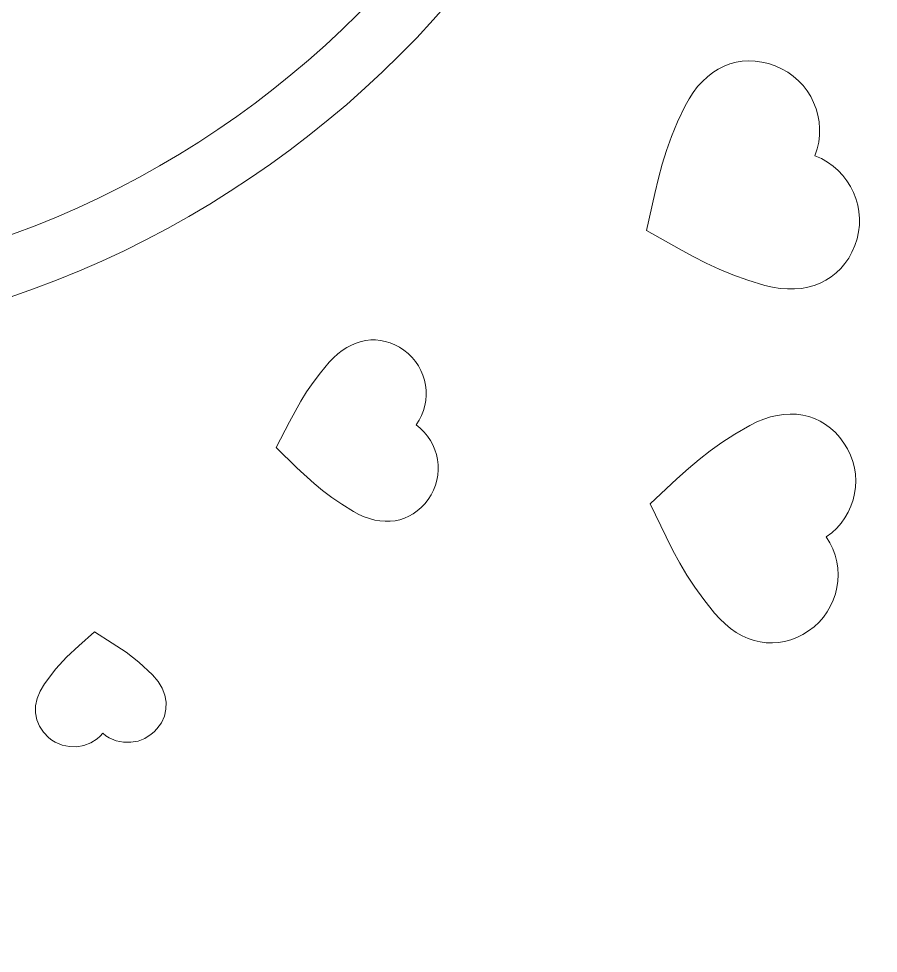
# Model space of a CAD drawing. Header units: millimetres. Extents: x -178 to 178, y -197 to 165.
# Drawn here: x 111.41 to 144.32, y 6.28 to 42.08 of the extents above; entities that cross this region are included whole.
import ezdxf

# ---------------------------------------------------------------- set-up
doc = ezdxf.new("R2010")
doc.units = ezdxf.units.MM
doc.header["$MEASUREMENT"] = 0
doc.layers.add('Calque_par_d_faut', color=7, linetype='Continuous')

msp = doc.modelspace()

# ---------------------------------------------------------------- linework, layer by layer
at = {"layer": 'Calque_par_d_faut', "color": 1, "lineweight": 9}
msp.add_open_spline([(-173.1455, 165.4772), (-174.4725, 165.4763), (-175.7447, 164.9484), (-176.6824, 164.0095), (-176.6824, 164.0095), (-177.6201, 163.0707), (-178.1464, 161.8041), (-178.1455, 160.4772), (-178.1455, 160.4772), (-178.1455, 160.4772), (-178.1455, -24.5228), (-178.1455, -24.5228), (-178.1455, -24.5228), (-178.1447, -25.8498), (-177.6168, -27.122), (-176.6779, -28.0597), (-176.6779, -28.0597), (-175.7391, -28.9974), (-174.4725, -29.5237), (-173.1455, -29.5228), (-173.1455, -29.5228), (-173.1455, -29.5228), (172.4975, -29.5228), (172.4975, -29.5228), (172.4975, -29.5228), (173.8245, -29.522), (175.0967, -28.9941), (176.0344, -28.0552), (176.0344, -28.0552), (176.9721, -27.1163), (177.4984, -25.8498), (177.4975, -24.5228), (177.4975, -24.5228), (177.4975, -24.5228), (177.4975, 71.9694), (177.4975, 71.9694), (177.4975, 71.9694), (177.4975, 71.9694), (177.4975, 79.9694), (177.4975, 79.9694), (177.4975, 79.9694), (177.4975, 79.9694), (177.4975, 160.4772), (177.4975, 160.4772), (177.4975, 160.4772), (177.4967, 161.8041), (176.9688, 163.0763), (176.0299, 164.014), (176.0299, 164.014), (175.0911, 164.9517), (173.8245, 165.478), (172.4975, 165.4772), (172.4975, 165.4772), (172.4975, 165.4772), (-173.1455, 165.4772), (-173.1455, 165.4772), (-173.1455, 165.4772), (-173.1455, 165.4772), (-173.1455, 165.4772), (-173.1455, 165.4772)], degree=3, knots=[0, 0, 0, 0, 0.0625, 0.0625, 0.0625, 0.0625, 0.125, 0.125, 0.125, 0.125, 0.1875, 0.1875, 0.1875, 0.1875, 0.25, 0.25, 0.25, 0.25, 0.3125, 0.3125, 0.3125, 0.3125, 0.375, 0.375, 0.375, 0.375, 0.4375, 0.4375, 0.4375, 0.4375, 0.5, 0.5, 0.5, 0.5, 0.5625, 0.5625, 0.5625, 0.5625, 0.625, 0.625, 0.625, 0.625, 0.6875, 0.6875, 0.6875, 0.6875, 0.75, 0.75, 0.75, 0.75, 0.8125, 0.8125, 0.8125, 0.8125, 0.875, 0.875, 0.875, 0.875, 1, 1, 1, 1], dxfattribs=at)
at = {"layer": 'Calque_par_d_faut', "color": 150, "lineweight": 9}
for points, knots in [([(159.0166, 157.1652), (159.8117, 157.1657), (160.5745, 156.8503), (161.1371, 156.2884), (161.1371, 156.2884), (161.6997, 155.7265), (162.0161, 154.9604), (162.0166, 154.1652), (162.0166, 154.1652), (162.0166, 154.1652), (162.0166, -18.2109), (162.0166, -18.2109), (162.0166, -18.2109), (162.0171, -19.006), (161.7017, -19.7688), (161.1398, -20.3314), (161.1398, -20.3314), (160.5779, -20.894), (159.8117, -21.2104), (159.0166, -21.2109), (159.0166, -21.2109), (159.0166, -21.2109), (38.413, -21.2109), (38.413, -21.2109), (38.413, -21.2109), (37.6179, -21.2114), (36.8551, -20.896), (36.2925, -20.3341), (36.2925, -20.3341), (35.7299, -19.7722), (35.4135, -19.006), (35.413, -18.2109), (35.413, -18.2109), (35.413, -18.2109), (35.413, 154.1652), (35.413, 154.1652), (35.413, 154.1652), (35.4125, 154.9604), (35.7279, 155.7231), (36.2898, 156.2857), (36.2898, 156.2857), (36.8517, 156.8484), (37.6179, 157.1647), (38.413, 157.1652), (38.413, 157.1652), (38.413, 157.1652), (159.0166, 157.1652), (159.0166, 157.1652), (159.0166, 157.1652), (159.0166, 157.1652), (159.0166, 157.1652), (159.0166, 157.1652)], [0, 0, 0, 0, 0.0714286, 0.0714286, 0.0714286, 0.0714286, 0.1428571, 0.1428571, 0.1428571, 0.1428571, 0.2142857, 0.2142857, 0.2142857, 0.2142857, 0.2857143, 0.2857143, 0.2857143, 0.2857143, 0.3571429, 0.3571429, 0.3571429, 0.3571429, 0.4285714, 0.4285714, 0.4285714, 0.4285714, 0.5, 0.5, 0.5, 0.5, 0.5714286, 0.5714286, 0.5714286, 0.5714286, 0.6428571, 0.6428571, 0.6428571, 0.6428571, 0.7142857, 0.7142857, 0.7142857, 0.7142857, 0.7857143, 0.7857143, 0.7857143, 0.7857143, 0.8571429, 0.8571429, 0.8571429, 0.8571429, 1, 1, 1, 1]), ([(137.3051, 67.9772), (137.3051, 89.29), (120.0277, 106.5674), (98.715, 106.5674), (98.715, 106.5674), (77.4022, 106.5674), (60.1247, 89.2901), (60.1247, 67.9773), (60.1247, 67.9773), (60.1246, 46.6645), (77.402, 29.387), (98.7148, 29.3869), (98.7148, 29.3869), (120.0275, 29.3868), (137.305, 46.6642), (137.3051, 67.977), (137.3051, 67.9771), (137.3051, 67.9771), (137.3051, 67.9772)], [0, 0, 0, 0, 0.2, 0.2, 0.2, 0.2, 0.4, 0.4, 0.4, 0.4, 0.6, 0.6, 0.6, 0.6, 1, 1, 1, 1.0002, 1.0002, 1.0002, 1.0002]), ([(135.0663, 67.9772), (135.0663, 88.0535), (118.7912, 104.3286), (98.7149, 104.3286), (98.7149, 104.3286), (78.6385, 104.3287), (62.3634, 88.0536), (62.3634, 67.9773), (62.3634, 67.9773), (62.3633, 47.9009), (78.6383, 31.6258), (98.7147, 31.6257), (98.7147, 31.6257), (118.791, 31.6256), (135.0662, 47.9006), (135.0663, 67.977), (135.0663, 67.9771), (135.0663, 67.9771), (135.0663, 67.9772)], [0, 0, 0, 0, 0.2, 0.2, 0.2, 0.2, 0.4, 0.4, 0.4, 0.4, 0.6, 0.6, 0.6, 0.6, 1, 1, 1, 1.0002, 1.0002, 1.0002, 1.0002]), ([(141.8968, 36.8309), (141.8968, 36.8309), (142.1458, 36.7201), (142.1458, 36.7201), (142.1458, 36.7201), (142.1458, 36.7201), (142.3779, 36.5873), (142.3779, 36.5873), (142.3779, 36.5873), (142.3779, 36.5873), (142.5923, 36.4343), (142.5923, 36.4343), (142.5923, 36.4343), (142.5923, 36.4343), (142.7883, 36.2627), (142.7883, 36.2627), (142.7883, 36.2627), (142.7883, 36.2627), (142.965, 36.0744), (142.965, 36.0744), (142.965, 36.0744), (142.965, 36.0744), (143.1218, 35.871), (143.1218, 35.871), (143.1218, 35.871), (143.1218, 35.871), (143.2578, 35.6542), (143.2578, 35.6542), (143.2578, 35.6542), (143.2578, 35.6542), (143.3724, 35.4259), (143.3724, 35.4259), (143.3724, 35.4259), (143.3724, 35.4259), (143.4646, 35.1877), (143.4646, 35.1877), (143.4646, 35.1877), (143.4646, 35.1877), (143.5339, 34.9413), (143.5339, 34.9413), (143.5339, 34.9413), (143.5339, 34.9413), (143.5793, 34.6885), (143.5793, 34.6885), (143.5793, 34.6885), (143.5793, 34.6885), (143.6001, 34.4311), (143.6001, 34.4311), (143.6001, 34.4311), (143.6001, 34.4311), (143.5956, 34.1706), (143.5956, 34.1706), (143.5956, 34.1706), (143.5956, 34.1706), (143.565, 33.909), (143.565, 33.909), (143.565, 33.909), (143.565, 33.909), (143.5075, 33.6479), (143.5075, 33.6479), (143.5075, 33.6479), (143.5075, 33.6479), (143.4223, 33.389), (143.4223, 33.389), (143.4223, 33.389), (143.4223, 33.389), (143.3139, 33.141), (143.3139, 33.141), (143.3139, 33.141), (143.3139, 33.141), (143.1876, 32.9118), (143.1876, 32.9118), (143.1876, 32.9118), (143.1876, 32.9118), (143.0442, 32.7017), (143.0442, 32.7017), (143.0442, 32.7017), (143.0442, 32.7017), (142.8844, 32.5109), (142.8844, 32.5109), (142.8844, 32.5109), (142.8844, 32.5109), (142.7091, 32.34), (142.7091, 32.34), (142.7091, 32.34), (142.7091, 32.34), (142.5191, 32.1891), (142.5191, 32.1891), (142.5191, 32.1891), (142.5191, 32.1891), (142.3152, 32.0587), (142.3152, 32.0587), (142.3152, 32.0587), (142.3152, 32.0587), (142.098, 31.9491), (142.098, 31.9491), (142.098, 31.9491), (142.098, 31.9491), (141.8684, 31.8607), (141.8684, 31.8607), (141.8684, 31.8607), (141.8684, 31.8607), (141.6273, 31.7938), (141.6273, 31.7938), (141.6273, 31.7938), (141.6273, 31.7938), (141.3753, 31.7488), (141.3753, 31.7488), (141.3753, 31.7488), (141.3753, 31.7488), (141.1133, 31.7259), (141.1133, 31.7259), (141.1133, 31.7259), (141.1133, 31.7259), (140.842, 31.7256), (140.842, 31.7256), (140.842, 31.7256), (140.842, 31.7256), (140.5622, 31.7482), (140.5622, 31.7482), (140.5622, 31.7482), (140.5622, 31.7482), (140.2748, 31.794), (140.2748, 31.794), (140.2748, 31.794), (140.2748, 31.794), (139.9804, 31.8635), (139.9804, 31.8635), (139.9804, 31.8635), (139.9804, 31.8635), (139.3272, 32.0654), (139.3272, 32.0654), (139.3272, 32.0654), (139.3272, 32.0654), (138.7527, 32.2689), (138.7527, 32.2689), (138.7527, 32.2689), (138.7527, 32.2689), (138.2299, 32.4819), (138.2299, 32.4819), (138.2299, 32.4819), (138.2299, 32.4819), (137.7317, 32.7125), (137.7317, 32.7125), (137.7317, 32.7125), (137.7317, 32.7125), (137.231, 32.9687), (137.231, 32.9687), (137.231, 32.9687), (137.231, 32.9687), (136.7007, 33.2584), (136.7007, 33.2584), (136.7007, 33.2584), (136.7007, 33.2584), (135.4432, 33.9705), (135.4432, 33.9705), (135.4432, 33.9705), (135.4432, 33.9705), (135.7602, 35.3804), (135.7602, 35.3804), (135.7602, 35.3804), (135.7602, 35.3804), (135.9017, 35.9678), (135.9017, 35.9678), (135.9017, 35.9678), (135.9017, 35.9678), (136.0482, 36.5108), (136.0482, 36.5108), (136.0482, 36.5108), (136.0482, 36.5108), (136.2119, 37.0349), (136.2119, 37.0349), (136.2119, 37.0349), (136.2119, 37.0349), (136.4052, 37.5653), (136.4052, 37.5653), (136.4052, 37.5653), (136.4052, 37.5653), (136.6403, 38.1276), (136.6403, 38.1276), (136.6403, 38.1276), (136.6403, 38.1276), (136.9294, 38.7472), (136.9294, 38.7472), (136.9294, 38.7472), (136.9294, 38.7472), (137.0756, 39.0119), (137.0756, 39.0119), (137.0756, 39.0119), (137.0756, 39.0119), (137.2347, 39.2557), (137.2347, 39.2557), (137.2347, 39.2557), (137.2347, 39.2557), (137.4058, 39.4781), (137.4058, 39.4781), (137.4058, 39.4781), (137.4058, 39.4781), (137.5883, 39.6789), (137.5883, 39.6789), (137.5883, 39.6789), (137.5883, 39.6789), (137.7812, 39.8577), (137.7812, 39.8577), (137.7812, 39.8577), (137.7812, 39.8577), (137.9838, 40.0141), (137.9838, 40.0141), (137.9838, 40.0141), (137.9838, 40.0141), (138.1953, 40.1479), (138.1953, 40.1479), (138.1953, 40.1479), (138.1953, 40.1479), (138.415, 40.2586), (138.415, 40.2586), (138.415, 40.2586), (138.415, 40.2586), (138.6421, 40.3459), (138.6421, 40.3459), (138.6421, 40.3459), (138.6421, 40.3459), (138.8757, 40.4094), (138.8757, 40.4094), (138.8757, 40.4094), (138.8757, 40.4094), (139.115, 40.4489), (139.115, 40.4489), (139.115, 40.4489), (139.115, 40.4489), (139.3594, 40.4639), (139.3594, 40.4639), (139.3594, 40.4639), (139.3594, 40.4639), (139.608, 40.4542), (139.608, 40.4542), (139.608, 40.4542), (139.608, 40.4542), (139.86, 40.4193), (139.86, 40.4193), (139.86, 40.4193), (139.86, 40.4193), (140.1147, 40.3589), (140.1147, 40.3589), (140.1147, 40.3589), (140.1147, 40.3589), (140.3712, 40.2728), (140.3712, 40.2728), (140.3712, 40.2728), (140.3712, 40.2728), (140.6202, 40.162), (140.6202, 40.162), (140.6202, 40.162), (140.6202, 40.162), (140.8523, 40.0292), (140.8523, 40.0292), (140.8523, 40.0292), (140.8523, 40.0292), (141.0667, 39.8762), (141.0667, 39.8762), (141.0667, 39.8762), (141.0667, 39.8762), (141.2627, 39.7046), (141.2627, 39.7046), (141.2627, 39.7046), (141.2627, 39.7046), (141.4395, 39.5163), (141.4395, 39.5163), (141.4395, 39.5163), (141.4395, 39.5163), (141.5963, 39.3129), (141.5963, 39.3129), (141.5963, 39.3129), (141.5963, 39.3129), (141.7323, 39.0961), (141.7323, 39.0961), (141.7323, 39.0961), (141.7323, 39.0961), (141.8468, 38.8678), (141.8468, 38.8678), (141.8468, 38.8678), (141.8468, 38.8678), (141.9391, 38.6295), (141.9391, 38.6295), (141.9391, 38.6295), (141.9391, 38.6295), (142.0083, 38.3832), (142.0083, 38.3832), (142.0083, 38.3832), (142.0083, 38.3832), (142.0537, 38.1304), (142.0537, 38.1304), (142.0537, 38.1304), (142.0537, 38.1304), (142.0746, 37.8729), (142.0746, 37.8729), (142.0746, 37.8729), (142.0746, 37.8729), (142.07, 37.6125), (142.07, 37.6125), (142.07, 37.6125), (142.07, 37.6125), (142.0394, 37.3509), (142.0394, 37.3509), (142.0394, 37.3509), (142.0394, 37.3509), (141.9819, 37.0898), (141.9819, 37.0898), (141.9819, 37.0898), (141.9819, 37.0898), (141.8968, 36.8309), (141.8968, 36.8309), (141.8968, 36.8309), (141.8968, 36.8309), (141.8968, 36.8309), (141.8968, 36.8309)], [0, 0, 0, 0, 0.0125, 0.0125, 0.0125, 0.0125, 0.025, 0.025, 0.025, 0.025, 0.0375, 0.0375, 0.0375, 0.0375, 0.05, 0.05, 0.05, 0.05, 0.0625, 0.0625, 0.0625, 0.0625, 0.075, 0.075, 0.075, 0.075, 0.0875, 0.0875, 0.0875, 0.0875, 0.1, 0.1, 0.1, 0.1, 0.1125, 0.1125, 0.1125, 0.1125, 0.125, 0.125, 0.125, 0.125, 0.1375, 0.1375, 0.1375, 0.1375, 0.15, 0.15, 0.15, 0.15, 0.1625, 0.1625, 0.1625, 0.1625, 0.175, 0.175, 0.175, 0.175, 0.1875, 0.1875, 0.1875, 0.1875, 0.2, 0.2, 0.2, 0.2, 0.2125, 0.2125, 0.2125, 0.2125, 0.225, 0.225, 0.225, 0.225, 0.2375, 0.2375, 0.2375, 0.2375, 0.25, 0.25, 0.25, 0.25, 0.2625, 0.2625, 0.2625, 0.2625, 0.275, 0.275, 0.275, 0.275, 0.2875, 0.2875, 0.2875, 0.2875, 0.3, 0.3, 0.3, 0.3, 0.3125, 0.3125, 0.3125, 0.3125, 0.325, 0.325, 0.325, 0.325, 0.3375, 0.3375, 0.3375, 0.3375, 0.35, 0.35, 0.35, 0.35, 0.3625, 0.3625, 0.3625, 0.3625, 0.375, 0.375, 0.375, 0.375, 0.3875, 0.3875, 0.3875, 0.3875, 0.4, 0.4, 0.4, 0.4, 0.4125, 0.4125, 0.4125, 0.4125, 0.425, 0.425, 0.425, 0.425, 0.4375, 0.4375, 0.4375, 0.4375, 0.45, 0.45, 0.45, 0.45, 0.4625, 0.4625, 0.4625, 0.4625, 0.475, 0.475, 0.475, 0.475, 0.4875, 0.4875, 0.4875, 0.4875, 0.5, 0.5, 0.5, 0.5, 0.5125, 0.5125, 0.5125, 0.5125, 0.525, 0.525, 0.525, 0.525, 0.5375, 0.5375, 0.5375, 0.5375, 0.55, 0.55, 0.55, 0.55, 0.5625, 0.5625, 0.5625, 0.5625, 0.575, 0.575, 0.575, 0.575, 0.5875, 0.5875, 0.5875, 0.5875, 0.6, 0.6, 0.6, 0.6, 0.6125, 0.6125, 0.6125, 0.6125, 0.625, 0.625, 0.625, 0.625, 0.6375, 0.6375, 0.6375, 0.6375, 0.65, 0.65, 0.65, 0.65, 0.6625, 0.6625, 0.6625, 0.6625, 0.675, 0.675, 0.675, 0.675, 0.6875, 0.6875, 0.6875, 0.6875, 0.7, 0.7, 0.7, 0.7, 0.7125, 0.7125, 0.7125, 0.7125, 0.725, 0.725, 0.725, 0.725, 0.7375, 0.7375, 0.7375, 0.7375, 0.75, 0.75, 0.75, 0.75, 0.7625, 0.7625, 0.7625, 0.7625, 0.775, 0.775, 0.775, 0.775, 0.7875, 0.7875, 0.7875, 0.7875, 0.8, 0.8, 0.8, 0.8, 0.8125, 0.8125, 0.8125, 0.8125, 0.825, 0.825, 0.825, 0.825, 0.8375, 0.8375, 0.8375, 0.8375, 0.85, 0.85, 0.85, 0.85, 0.8625, 0.8625, 0.8625, 0.8625, 0.875, 0.875, 0.875, 0.875, 0.8875, 0.8875, 0.8875, 0.8875, 0.9, 0.9, 0.9, 0.9, 0.9125, 0.9125, 0.9125, 0.9125, 0.925, 0.925, 0.925, 0.925, 0.9375, 0.9375, 0.9375, 0.9375, 0.95, 0.95, 0.95, 0.95, 0.9625, 0.9625, 0.9625, 0.9625, 0.975, 0.975, 0.975, 0.975, 1, 1, 1, 1]), ([(126.6254, 26.5207), (126.6254, 26.5207), (126.789, 26.3896), (126.789, 26.3896), (126.789, 26.3896), (126.789, 26.3896), (126.9357, 26.2455), (126.9357, 26.2455), (126.9357, 26.2455), (126.9357, 26.2455), (127.0653, 26.0897), (127.0653, 26.0897), (127.0653, 26.0897), (127.0653, 26.0897), (127.1776, 25.9238), (127.1776, 25.9238), (127.1776, 25.9238), (127.1776, 25.9238), (127.2723, 25.7492), (127.2723, 25.7492), (127.2723, 25.7492), (127.2723, 25.7492), (127.3492, 25.5672), (127.3492, 25.5672), (127.3492, 25.5672), (127.3492, 25.5672), (127.4081, 25.3794), (127.4081, 25.3794), (127.4081, 25.3794), (127.4081, 25.3794), (127.4487, 25.1871), (127.4487, 25.1871), (127.4487, 25.1871), (127.4487, 25.1871), (127.4708, 24.9918), (127.4708, 24.9918), (127.4708, 24.9918), (127.4708, 24.9918), (127.4741, 24.795), (127.4741, 24.795), (127.4741, 24.795), (127.4741, 24.795), (127.4585, 24.5981), (127.4585, 24.5981), (127.4585, 24.5981), (127.4585, 24.5981), (127.4237, 24.4025), (127.4237, 24.4025), (127.4237, 24.4025), (127.4237, 24.4025), (127.3695, 24.2096), (127.3695, 24.2096), (127.3695, 24.2096), (127.3695, 24.2096), (127.2956, 24.021), (127.2956, 24.021), (127.2956, 24.021), (127.2956, 24.021), (127.2018, 23.8379), (127.2018, 23.8379), (127.2018, 23.8379), (127.2018, 23.8379), (127.0878, 23.6619), (127.0878, 23.6619), (127.0878, 23.6619), (127.0878, 23.6619), (126.9587, 23.4987), (126.9587, 23.4987), (126.9587, 23.4987), (126.9587, 23.4987), (126.82, 23.3528), (126.82, 23.3528), (126.82, 23.3528), (126.82, 23.3528), (126.6722, 23.2245), (126.6722, 23.2245), (126.6722, 23.2245), (126.6722, 23.2245), (126.5161, 23.1138), (126.5161, 23.1138), (126.5161, 23.1138), (126.5161, 23.1138), (126.3523, 23.0208), (126.3523, 23.0208), (126.3523, 23.0208), (126.3523, 23.0208), (126.1815, 22.9457), (126.1815, 22.9457), (126.1815, 22.9457), (126.1815, 22.9457), (126.0042, 22.8886), (126.0042, 22.8886), (126.0042, 22.8886), (126.0042, 22.8886), (125.8213, 22.8495), (125.8213, 22.8495), (125.8213, 22.8495), (125.8213, 22.8495), (125.6332, 22.8285), (125.6332, 22.8285), (125.6332, 22.8285), (125.6332, 22.8285), (125.4407, 22.8259), (125.4407, 22.8259), (125.4407, 22.8259), (125.4407, 22.8259), (125.2444, 22.8416), (125.2444, 22.8416), (125.2444, 22.8416), (125.2444, 22.8416), (125.045, 22.8758), (125.045, 22.8758), (125.045, 22.8758), (125.045, 22.8758), (124.8431, 22.9286), (124.8431, 22.9286), (124.8431, 22.9286), (124.8431, 22.9286), (124.6394, 23), (124.6394, 23), (124.6394, 23), (124.6394, 23), (124.4345, 23.0903), (124.4345, 23.0903), (124.4345, 23.0903), (124.4345, 23.0903), (124.2291, 23.1995), (124.2291, 23.1995), (124.2291, 23.1995), (124.2291, 23.1995), (123.7826, 23.4773), (123.7826, 23.4773), (123.7826, 23.4773), (123.7826, 23.4773), (123.3949, 23.741), (123.3949, 23.741), (123.3949, 23.741), (123.3949, 23.741), (123.0476, 24.0016), (123.0476, 24.0016), (123.0476, 24.0016), (123.0476, 24.0016), (122.722, 24.2705), (122.722, 24.2705), (122.722, 24.2705), (122.722, 24.2705), (122.0616, 24.8781), (122.0616, 24.8781), (122.0616, 24.8781), (122.0616, 24.8781), (121.2652, 25.6536), (121.2652, 25.6536), (121.2652, 25.6536), (121.2652, 25.6536), (121.7765, 26.6405), (121.7765, 26.6405), (121.7765, 26.6405), (121.7765, 26.6405), (122.2116, 27.4253), (122.2116, 27.4253), (122.2116, 27.4253), (122.2116, 27.4253), (122.4358, 27.7832), (122.4358, 27.7832), (122.4358, 27.7832), (122.4358, 27.7832), (122.6833, 28.1401), (122.6833, 28.1401), (122.6833, 28.1401), (122.6833, 28.1401), (122.968, 28.5125), (122.968, 28.5125), (122.968, 28.5125), (122.968, 28.5125), (123.3042, 28.917), (123.3042, 28.917), (123.3042, 28.917), (123.3042, 28.917), (123.4647, 29.0853), (123.4647, 29.0853), (123.4647, 29.0853), (123.4647, 29.0853), (123.6307, 29.2356), (123.6307, 29.2356), (123.6307, 29.2356), (123.6307, 29.2356), (123.8014, 29.3676), (123.8014, 29.3676), (123.8014, 29.3676), (123.8014, 29.3676), (123.9764, 29.4814), (123.9764, 29.4814), (123.9764, 29.4814), (123.9764, 29.4814), (124.1549, 29.5767), (124.1549, 29.5767), (124.1549, 29.5767), (124.1549, 29.5767), (124.3362, 29.6535), (124.3362, 29.6535), (124.3362, 29.6535), (124.3362, 29.6535), (124.5197, 29.7117), (124.5197, 29.7117), (124.5197, 29.7117), (124.5197, 29.7117), (124.7047, 29.7511), (124.7047, 29.7511), (124.7047, 29.7511), (124.7047, 29.7511), (124.8907, 29.7717), (124.8907, 29.7717), (124.8907, 29.7717), (124.8907, 29.7717), (125.0769, 29.7733), (125.0769, 29.7733), (125.0769, 29.7733), (125.0769, 29.7733), (125.2627, 29.7559), (125.2627, 29.7559), (125.2627, 29.7559), (125.2627, 29.7559), (125.4475, 29.7194), (125.4475, 29.7194), (125.4475, 29.7194), (125.4475, 29.7194), (125.6305, 29.6635), (125.6305, 29.6635), (125.6305, 29.6635), (125.6305, 29.6635), (125.8112, 29.5884), (125.8112, 29.5884), (125.8112, 29.5884), (125.8112, 29.5884), (125.9889, 29.4937), (125.9889, 29.4937), (125.9889, 29.4937), (125.9889, 29.4937), (126.1629, 29.3794), (126.1629, 29.3794), (126.1629, 29.3794), (126.1629, 29.3794), (126.3265, 29.2484), (126.3265, 29.2484), (126.3265, 29.2484), (126.3265, 29.2484), (126.4732, 29.1042), (126.4732, 29.1042), (126.4732, 29.1042), (126.4732, 29.1042), (126.6028, 28.9485), (126.6028, 28.9485), (126.6028, 28.9485), (126.6028, 28.9485), (126.7151, 28.7826), (126.7151, 28.7826), (126.7151, 28.7826), (126.7151, 28.7826), (126.8098, 28.6079), (126.8098, 28.6079), (126.8098, 28.6079), (126.8098, 28.6079), (126.8867, 28.4259), (126.8867, 28.4259), (126.8867, 28.4259), (126.8867, 28.4259), (126.9456, 28.2381), (126.9456, 28.2381), (126.9456, 28.2381), (126.9456, 28.2381), (126.9862, 28.0458), (126.9862, 28.0458), (126.9862, 28.0458), (126.9862, 28.0458), (127.0083, 27.8506), (127.0083, 27.8506), (127.0083, 27.8506), (127.0083, 27.8506), (127.0117, 27.6538), (127.0117, 27.6538), (127.0117, 27.6538), (127.0117, 27.6538), (126.9961, 27.4568), (126.9961, 27.4568), (126.9961, 27.4568), (126.9961, 27.4568), (126.9612, 27.2612), (126.9612, 27.2612), (126.9612, 27.2612), (126.9612, 27.2612), (126.907, 27.0684), (126.907, 27.0684), (126.907, 27.0684), (126.907, 27.0684), (126.8331, 26.8797), (126.8331, 26.8797), (126.8331, 26.8797), (126.8331, 26.8797), (126.7393, 26.6967), (126.7393, 26.6967), (126.7393, 26.6967), (126.7393, 26.6967), (126.6254, 26.5207), (126.6254, 26.5207), (126.6254, 26.5207), (126.6254, 26.5207), (126.6254, 26.5207), (126.6254, 26.5207)], [0, 0, 0, 0, 0.0128205, 0.0128205, 0.0128205, 0.0128205, 0.025641, 0.025641, 0.025641, 0.025641, 0.0384615, 0.0384615, 0.0384615, 0.0384615, 0.0512821, 0.0512821, 0.0512821, 0.0512821, 0.0641026, 0.0641026, 0.0641026, 0.0641026, 0.0769231, 0.0769231, 0.0769231, 0.0769231, 0.0897436, 0.0897436, 0.0897436, 0.0897436, 0.1025641, 0.1025641, 0.1025641, 0.1025641, 0.1153846, 0.1153846, 0.1153846, 0.1153846, 0.1282051, 0.1282051, 0.1282051, 0.1282051, 0.1410256, 0.1410256, 0.1410256, 0.1410256, 0.1538462, 0.1538462, 0.1538462, 0.1538462, 0.1666667, 0.1666667, 0.1666667, 0.1666667, 0.1794872, 0.1794872, 0.1794872, 0.1794872, 0.1923077, 0.1923077, 0.1923077, 0.1923077, 0.2051282, 0.2051282, 0.2051282, 0.2051282, 0.2179487, 0.2179487, 0.2179487, 0.2179487, 0.2307692, 0.2307692, 0.2307692, 0.2307692, 0.2435897, 0.2435897, 0.2435897, 0.2435897, 0.2564103, 0.2564103, 0.2564103, 0.2564103, 0.2692308, 0.2692308, 0.2692308, 0.2692308, 0.2820513, 0.2820513, 0.2820513, 0.2820513, 0.2948718, 0.2948718, 0.2948718, 0.2948718, 0.3076923, 0.3076923, 0.3076923, 0.3076923, 0.3205128, 0.3205128, 0.3205128, 0.3205128, 0.3333333, 0.3333333, 0.3333333, 0.3333333, 0.3461538, 0.3461538, 0.3461538, 0.3461538, 0.3589744, 0.3589744, 0.3589744, 0.3589744, 0.3717949, 0.3717949, 0.3717949, 0.3717949, 0.3846154, 0.3846154, 0.3846154, 0.3846154, 0.3974359, 0.3974359, 0.3974359, 0.3974359, 0.4102564, 0.4102564, 0.4102564, 0.4102564, 0.4230769, 0.4230769, 0.4230769, 0.4230769, 0.4358974, 0.4358974, 0.4358974, 0.4358974, 0.4487179, 0.4487179, 0.4487179, 0.4487179, 0.4615385, 0.4615385, 0.4615385, 0.4615385, 0.474359, 0.474359, 0.474359, 0.474359, 0.4871795, 0.4871795, 0.4871795, 0.4871795, 0.5, 0.5, 0.5, 0.5, 0.5128205, 0.5128205, 0.5128205, 0.5128205, 0.525641, 0.525641, 0.525641, 0.525641, 0.5384615, 0.5384615, 0.5384615, 0.5384615, 0.5512821, 0.5512821, 0.5512821, 0.5512821, 0.5641026, 0.5641026, 0.5641026, 0.5641026, 0.5769231, 0.5769231, 0.5769231, 0.5769231, 0.5897436, 0.5897436, 0.5897436, 0.5897436, 0.6025641, 0.6025641, 0.6025641, 0.6025641, 0.6153846, 0.6153846, 0.6153846, 0.6153846, 0.6282051, 0.6282051, 0.6282051, 0.6282051, 0.6410256, 0.6410256, 0.6410256, 0.6410256, 0.6538462, 0.6538462, 0.6538462, 0.6538462, 0.6666667, 0.6666667, 0.6666667, 0.6666667, 0.6794872, 0.6794872, 0.6794872, 0.6794872, 0.6923077, 0.6923077, 0.6923077, 0.6923077, 0.7051282, 0.7051282, 0.7051282, 0.7051282, 0.7179487, 0.7179487, 0.7179487, 0.7179487, 0.7307692, 0.7307692, 0.7307692, 0.7307692, 0.7435897, 0.7435897, 0.7435897, 0.7435897, 0.7564103, 0.7564103, 0.7564103, 0.7564103, 0.7692308, 0.7692308, 0.7692308, 0.7692308, 0.7820513, 0.7820513, 0.7820513, 0.7820513, 0.7948718, 0.7948718, 0.7948718, 0.7948718, 0.8076923, 0.8076923, 0.8076923, 0.8076923, 0.8205128, 0.8205128, 0.8205128, 0.8205128, 0.8333333, 0.8333333, 0.8333333, 0.8333333, 0.8461538, 0.8461538, 0.8461538, 0.8461538, 0.8589744, 0.8589744, 0.8589744, 0.8589744, 0.8717949, 0.8717949, 0.8717949, 0.8717949, 0.8846154, 0.8846154, 0.8846154, 0.8846154, 0.8974359, 0.8974359, 0.8974359, 0.8974359, 0.9102564, 0.9102564, 0.9102564, 0.9102564, 0.9230769, 0.9230769, 0.9230769, 0.9230769, 0.9358974, 0.9358974, 0.9358974, 0.9358974, 0.9487179, 0.9487179, 0.9487179, 0.9487179, 0.9615385, 0.9615385, 0.9615385, 0.9615385, 0.974359, 0.974359, 0.974359, 0.974359, 1, 1, 1, 1]), ([(142.3286, 22.2261), (142.3286, 22.2261), (142.4669, 22), (142.4669, 22), (142.4669, 22), (142.4669, 22), (142.5795, 21.7656), (142.5795, 21.7656), (142.5795, 21.7656), (142.5795, 21.7656), (142.6668, 21.5248), (142.6668, 21.5248), (142.6668, 21.5248), (142.6668, 21.5248), (142.7291, 21.2793), (142.7291, 21.2793), (142.7291, 21.2793), (142.7291, 21.2793), (142.7667, 21.0309), (142.7667, 21.0309), (142.7667, 21.0309), (142.7667, 21.0309), (142.7801, 20.7815), (142.7801, 20.7815), (142.7801, 20.7815), (142.7801, 20.7815), (142.7694, 20.5329), (142.7694, 20.5329), (142.7694, 20.5329), (142.7694, 20.5329), (142.7352, 20.2868), (142.7352, 20.2868), (142.7352, 20.2868), (142.7352, 20.2868), (142.6776, 20.0451), (142.6776, 20.0451), (142.6776, 20.0451), (142.6776, 20.0451), (142.5971, 19.8096), (142.5971, 19.8096), (142.5971, 19.8096), (142.5971, 19.8096), (142.494, 19.5821), (142.494, 19.5821), (142.494, 19.5821), (142.494, 19.5821), (142.3686, 19.3645), (142.3686, 19.3645), (142.3686, 19.3645), (142.3686, 19.3645), (142.2213, 19.1584), (142.2213, 19.1584), (142.2213, 19.1584), (142.2213, 19.1584), (142.0524, 18.9658), (142.0524, 18.9658), (142.0524, 18.9658), (142.0524, 18.9658), (141.8623, 18.7884), (141.8623, 18.7884), (141.8623, 18.7884), (141.8623, 18.7884), (141.6513, 18.628), (141.6513, 18.628), (141.6513, 18.628), (141.6513, 18.628), (141.4276, 18.4893), (141.4276, 18.4893), (141.4276, 18.4893), (141.4276, 18.4893), (141.2, 18.3754), (141.2, 18.3754), (141.2, 18.3754), (141.2, 18.3754), (140.9692, 18.2862), (140.9692, 18.2862), (140.9692, 18.2862), (140.9692, 18.2862), (140.736, 18.2216), (140.736, 18.2216), (140.736, 18.2216), (140.736, 18.2216), (140.5013, 18.1814), (140.5013, 18.1814), (140.5013, 18.1814), (140.5013, 18.1814), (140.2659, 18.1655), (140.2659, 18.1655), (140.2659, 18.1655), (140.2659, 18.1655), (140.0306, 18.1736), (140.0306, 18.1736), (140.0306, 18.1736), (140.0306, 18.1736), (139.7963, 18.2057), (139.7963, 18.2057), (139.7963, 18.2057), (139.7963, 18.2057), (139.5636, 18.2615), (139.5636, 18.2615), (139.5636, 18.2615), (139.5636, 18.2615), (139.3336, 18.341), (139.3336, 18.341), (139.3336, 18.341), (139.3336, 18.341), (139.1069, 18.4439), (139.1069, 18.4439), (139.1069, 18.4439), (139.1069, 18.4439), (138.8845, 18.5702), (138.8845, 18.5702), (138.8845, 18.5702), (138.8845, 18.5702), (138.667, 18.7196), (138.667, 18.7196), (138.667, 18.7196), (138.667, 18.7196), (138.4555, 18.8921), (138.4555, 18.8921), (138.4555, 18.8921), (138.4555, 18.8921), (138.2506, 19.0874), (138.2506, 19.0874), (138.2506, 19.0874), (138.2506, 19.0874), (138.0532, 19.3054), (138.0532, 19.3054), (138.0532, 19.3054), (138.0532, 19.3054), (137.6415, 19.8275), (137.6415, 19.8275), (137.6415, 19.8275), (137.6415, 19.8275), (137.2937, 20.3075), (137.2937, 20.3075), (137.2937, 20.3075), (137.2937, 20.3075), (136.9925, 20.7666), (136.9925, 20.7666), (136.9925, 20.7666), (136.9925, 20.7666), (136.7208, 21.2262), (136.7208, 21.2262), (136.7208, 21.2262), (136.7208, 21.2262), (136.4611, 21.7076), (136.4611, 21.7076), (136.4611, 21.7076), (136.4611, 21.7076), (136.1963, 22.2322), (136.1963, 22.2322), (136.1963, 22.2322), (136.1963, 22.2322), (135.5822, 23.4962), (135.5822, 23.4962), (135.5822, 23.4962), (135.5822, 23.4962), (136.6139, 24.4504), (136.6139, 24.4504), (136.6139, 24.4504), (136.6139, 24.4504), (137.0513, 24.8428), (137.0513, 24.8428), (137.0513, 24.8428), (137.0513, 24.8428), (137.4683, 25.1969), (137.4683, 25.1969), (137.4683, 25.1969), (137.4683, 25.1969), (137.8886, 25.5262), (137.8886, 25.5262), (137.8886, 25.5262), (137.8886, 25.5262), (138.336, 25.8444), (138.336, 25.8444), (138.336, 25.8444), (138.336, 25.8444), (138.8345, 26.165), (138.8345, 26.165), (138.8345, 26.165), (138.8345, 26.165), (139.4079, 26.5016), (139.4079, 26.5016), (139.4079, 26.5016), (139.4079, 26.5016), (139.6711, 26.6329), (139.6711, 26.6329), (139.6711, 26.6329), (139.6711, 26.6329), (139.933, 26.7404), (139.933, 26.7404), (139.933, 26.7404), (139.933, 26.7404), (140.1928, 26.8241), (140.1928, 26.8241), (140.1928, 26.8241), (140.1928, 26.8241), (140.4497, 26.8842), (140.4497, 26.8842), (140.4497, 26.8842), (140.4497, 26.8842), (140.7028, 26.921), (140.7028, 26.921), (140.7028, 26.921), (140.7028, 26.921), (140.9514, 26.9344), (140.9514, 26.9344), (140.9514, 26.9344), (140.9514, 26.9344), (141.1946, 26.9248), (141.1946, 26.9248), (141.1946, 26.9248), (141.1946, 26.9248), (141.4316, 26.8923), (141.4316, 26.8923), (141.4316, 26.8923), (141.4316, 26.8923), (141.6616, 26.8369), (141.6616, 26.8369), (141.6616, 26.8369), (141.6616, 26.8369), (141.8837, 26.7589), (141.8837, 26.7589), (141.8837, 26.7589), (141.8837, 26.7589), (142.0972, 26.6584), (142.0972, 26.6584), (142.0972, 26.6584), (142.0972, 26.6584), (142.3012, 26.5356), (142.3012, 26.5356), (142.3012, 26.5356), (142.3012, 26.5356), (142.4949, 26.3907), (142.4949, 26.3907), (142.4949, 26.3907), (142.4949, 26.3907), (142.6775, 26.2237), (142.6775, 26.2237), (142.6775, 26.2237), (142.6775, 26.2237), (142.8481, 26.0348), (142.8481, 26.0348), (142.8481, 26.0348), (142.8481, 26.0348), (143.006, 25.8243), (143.006, 25.8243), (143.006, 25.8243), (143.006, 25.8243), (143.1443, 25.5981), (143.1443, 25.5981), (143.1443, 25.5981), (143.1443, 25.5981), (143.2569, 25.3638), (143.2569, 25.3638), (143.2569, 25.3638), (143.2569, 25.3638), (143.3442, 25.1229), (143.3442, 25.1229), (143.3442, 25.1229), (143.3442, 25.1229), (143.4065, 24.8774), (143.4065, 24.8774), (143.4065, 24.8774), (143.4065, 24.8774), (143.4441, 24.629), (143.4441, 24.629), (143.4441, 24.629), (143.4441, 24.629), (143.4574, 24.3796), (143.4574, 24.3796), (143.4574, 24.3796), (143.4574, 24.3796), (143.4468, 24.131), (143.4468, 24.131), (143.4468, 24.131), (143.4468, 24.131), (143.4125, 23.8849), (143.4125, 23.8849), (143.4125, 23.8849), (143.4125, 23.8849), (143.355, 23.6432), (143.355, 23.6432), (143.355, 23.6432), (143.355, 23.6432), (143.2745, 23.4077), (143.2745, 23.4077), (143.2745, 23.4077), (143.2745, 23.4077), (143.1714, 23.1803), (143.1714, 23.1803), (143.1714, 23.1803), (143.1714, 23.1803), (143.046, 22.9626), (143.046, 22.9626), (143.046, 22.9626), (143.046, 22.9626), (142.8987, 22.7565), (142.8987, 22.7565), (142.8987, 22.7565), (142.8987, 22.7565), (142.7298, 22.5639), (142.7298, 22.5639), (142.7298, 22.5639), (142.7298, 22.5639), (142.5397, 22.3865), (142.5397, 22.3865), (142.5397, 22.3865), (142.5397, 22.3865), (142.3286, 22.2261), (142.3286, 22.2261), (142.3286, 22.2261), (142.3286, 22.2261), (142.3286, 22.2261), (142.3286, 22.2261)], [0, 0, 0, 0, 0.0125, 0.0125, 0.0125, 0.0125, 0.025, 0.025, 0.025, 0.025, 0.0375, 0.0375, 0.0375, 0.0375, 0.05, 0.05, 0.05, 0.05, 0.0625, 0.0625, 0.0625, 0.0625, 0.075, 0.075, 0.075, 0.075, 0.0875, 0.0875, 0.0875, 0.0875, 0.1, 0.1, 0.1, 0.1, 0.1125, 0.1125, 0.1125, 0.1125, 0.125, 0.125, 0.125, 0.125, 0.1375, 0.1375, 0.1375, 0.1375, 0.15, 0.15, 0.15, 0.15, 0.1625, 0.1625, 0.1625, 0.1625, 0.175, 0.175, 0.175, 0.175, 0.1875, 0.1875, 0.1875, 0.1875, 0.2, 0.2, 0.2, 0.2, 0.2125, 0.2125, 0.2125, 0.2125, 0.225, 0.225, 0.225, 0.225, 0.2375, 0.2375, 0.2375, 0.2375, 0.25, 0.25, 0.25, 0.25, 0.2625, 0.2625, 0.2625, 0.2625, 0.275, 0.275, 0.275, 0.275, 0.2875, 0.2875, 0.2875, 0.2875, 0.3, 0.3, 0.3, 0.3, 0.3125, 0.3125, 0.3125, 0.3125, 0.325, 0.325, 0.325, 0.325, 0.3375, 0.3375, 0.3375, 0.3375, 0.35, 0.35, 0.35, 0.35, 0.3625, 0.3625, 0.3625, 0.3625, 0.375, 0.375, 0.375, 0.375, 0.3875, 0.3875, 0.3875, 0.3875, 0.4, 0.4, 0.4, 0.4, 0.4125, 0.4125, 0.4125, 0.4125, 0.425, 0.425, 0.425, 0.425, 0.4375, 0.4375, 0.4375, 0.4375, 0.45, 0.45, 0.45, 0.45, 0.4625, 0.4625, 0.4625, 0.4625, 0.475, 0.475, 0.475, 0.475, 0.4875, 0.4875, 0.4875, 0.4875, 0.5, 0.5, 0.5, 0.5, 0.5125, 0.5125, 0.5125, 0.5125, 0.525, 0.525, 0.525, 0.525, 0.5375, 0.5375, 0.5375, 0.5375, 0.55, 0.55, 0.55, 0.55, 0.5625, 0.5625, 0.5625, 0.5625, 0.575, 0.575, 0.575, 0.575, 0.5875, 0.5875, 0.5875, 0.5875, 0.6, 0.6, 0.6, 0.6, 0.6125, 0.6125, 0.6125, 0.6125, 0.625, 0.625, 0.625, 0.625, 0.6375, 0.6375, 0.6375, 0.6375, 0.65, 0.65, 0.65, 0.65, 0.6625, 0.6625, 0.6625, 0.6625, 0.675, 0.675, 0.675, 0.675, 0.6875, 0.6875, 0.6875, 0.6875, 0.7, 0.7, 0.7, 0.7, 0.7125, 0.7125, 0.7125, 0.7125, 0.725, 0.725, 0.725, 0.725, 0.7375, 0.7375, 0.7375, 0.7375, 0.75, 0.75, 0.75, 0.75, 0.7625, 0.7625, 0.7625, 0.7625, 0.775, 0.775, 0.775, 0.775, 0.7875, 0.7875, 0.7875, 0.7875, 0.8, 0.8, 0.8, 0.8, 0.8125, 0.8125, 0.8125, 0.8125, 0.825, 0.825, 0.825, 0.825, 0.8375, 0.8375, 0.8375, 0.8375, 0.85, 0.85, 0.85, 0.85, 0.8625, 0.8625, 0.8625, 0.8625, 0.875, 0.875, 0.875, 0.875, 0.8875, 0.8875, 0.8875, 0.8875, 0.9, 0.9, 0.9, 0.9, 0.9125, 0.9125, 0.9125, 0.9125, 0.925, 0.925, 0.925, 0.925, 0.9375, 0.9375, 0.9375, 0.9375, 0.95, 0.95, 0.95, 0.95, 0.9625, 0.9625, 0.9625, 0.9625, 0.975, 0.975, 0.975, 0.975, 1, 1, 1, 1]), ([(114.6351, 14.704), (114.6351, 14.704), (114.532, 14.5945), (114.532, 14.5945), (114.532, 14.5945), (114.532, 14.5945), (114.4206, 14.4978), (114.4206, 14.4978), (114.4206, 14.4978), (114.4206, 14.4978), (114.1769, 14.3431), (114.1769, 14.3431), (114.1769, 14.3431), (114.1769, 14.3431), (113.9121, 14.2407), (113.9121, 14.2407), (113.9121, 14.2407), (113.9121, 14.2407), (113.6347, 14.1912), (113.6347, 14.1912), (113.6347, 14.1912), (113.6347, 14.1912), (113.3529, 14.1953), (113.3529, 14.1953), (113.3529, 14.1953), (113.3529, 14.1953), (113.0751, 14.2537), (113.0751, 14.2537), (113.0751, 14.2537), (113.0751, 14.2537), (112.8096, 14.3671), (112.8096, 14.3671), (112.8096, 14.3671), (112.8096, 14.3671), (112.684, 14.4446), (112.684, 14.4446), (112.684, 14.4446), (112.684, 14.4446), (112.5647, 14.536), (112.5647, 14.536), (112.5647, 14.536), (112.5647, 14.536), (112.3589, 14.7452), (112.3589, 14.7452), (112.3589, 14.7452), (112.3589, 14.7452), (112.2053, 14.9761), (112.2053, 14.9761), (112.2053, 14.9761), (112.2053, 14.9761), (112.1042, 15.2249), (112.1042, 15.2249), (112.1042, 15.2249), (112.1042, 15.2249), (112.0559, 15.4879), (112.0559, 15.4879), (112.0559, 15.4879), (112.0559, 15.4879), (112.0607, 15.7614), (112.0607, 15.7614), (112.0607, 15.7614), (112.0607, 15.7614), (112.1189, 16.0415), (112.1189, 16.0415), (112.1189, 16.0415), (112.1189, 16.0415), (112.2308, 16.3244), (112.2308, 16.3244), (112.2308, 16.3244), (112.2308, 16.3244), (112.3968, 16.6064), (112.3968, 16.6064), (112.3968, 16.6064), (112.3968, 16.6064), (112.8314, 17.172), (112.8314, 17.172), (112.8314, 17.172), (112.8314, 17.172), (113.2484, 17.6231), (113.2484, 17.6231), (113.2484, 17.6231), (113.2484, 17.6231), (113.7204, 18.0607), (113.7204, 18.0607), (113.7204, 18.0607), (113.7204, 18.0607), (114.3202, 18.586), (114.3202, 18.586), (114.3202, 18.586), (114.3202, 18.586), (114.9968, 18.1642), (114.9968, 18.1642), (114.9968, 18.1642), (114.9968, 18.1642), (115.5332, 17.8084), (115.5332, 17.8084), (115.5332, 17.8084), (115.5332, 17.8084), (116.0174, 17.4305), (116.0174, 17.4305), (116.0174, 17.4305), (116.0174, 17.4305), (116.5375, 16.9423), (116.5375, 16.9423), (116.5375, 16.9423), (116.5375, 16.9423), (116.7468, 16.6907), (116.7468, 16.6907), (116.7468, 16.6907), (116.7468, 16.6907), (116.9028, 16.4295), (116.9028, 16.4295), (116.9028, 16.4295), (116.9028, 16.4295), (117.0054, 16.1625), (117.0054, 16.1625), (117.0054, 16.1625), (117.0054, 16.1625), (117.0542, 15.8934), (117.0542, 15.8934), (117.0542, 15.8934), (117.0542, 15.8934), (117.0489, 15.626), (117.0489, 15.626), (117.0489, 15.626), (117.0489, 15.626), (116.9893, 15.3641), (116.9893, 15.3641), (116.9893, 15.3641), (116.9893, 15.3641), (116.8749, 15.1115), (116.8749, 15.1115), (116.8749, 15.1115), (116.8749, 15.1115), (116.7055, 14.8719), (116.7055, 14.8719), (116.7055, 14.8719), (116.7055, 14.8719), (116.6024, 14.7624), (116.6024, 14.7624), (116.6024, 14.7624), (116.6024, 14.7624), (116.491, 14.6657), (116.491, 14.6657), (116.491, 14.6657), (116.491, 14.6657), (116.2473, 14.511), (116.2473, 14.511), (116.2473, 14.511), (116.2473, 14.511), (115.9825, 14.4086), (115.9825, 14.4086), (115.9825, 14.4086), (115.9825, 14.4086), (115.7051, 14.3592), (115.7051, 14.3592), (115.7051, 14.3592), (115.7051, 14.3592), (115.4233, 14.3633), (115.4233, 14.3633), (115.4233, 14.3633), (115.4233, 14.3633), (115.1455, 14.4217), (115.1455, 14.4217), (115.1455, 14.4217), (115.1455, 14.4217), (114.88, 14.535), (114.88, 14.535), (114.88, 14.535), (114.88, 14.535), (114.7544, 14.6125), (114.7544, 14.6125), (114.7544, 14.6125), (114.7544, 14.6125), (114.6351, 14.704), (114.6351, 14.704), (114.6351, 14.704), (114.6351, 14.704), (114.6351, 14.704), (114.6351, 14.704)], [0, 0, 0, 0, 0.0217391, 0.0217391, 0.0217391, 0.0217391, 0.0434783, 0.0434783, 0.0434783, 0.0434783, 0.0652174, 0.0652174, 0.0652174, 0.0652174, 0.0869565, 0.0869565, 0.0869565, 0.0869565, 0.1086957, 0.1086957, 0.1086957, 0.1086957, 0.1304348, 0.1304348, 0.1304348, 0.1304348, 0.1521739, 0.1521739, 0.1521739, 0.1521739, 0.173913, 0.173913, 0.173913, 0.173913, 0.1956522, 0.1956522, 0.1956522, 0.1956522, 0.2173913, 0.2173913, 0.2173913, 0.2173913, 0.2391304, 0.2391304, 0.2391304, 0.2391304, 0.2608696, 0.2608696, 0.2608696, 0.2608696, 0.2826087, 0.2826087, 0.2826087, 0.2826087, 0.3043478, 0.3043478, 0.3043478, 0.3043478, 0.326087, 0.326087, 0.326087, 0.326087, 0.3478261, 0.3478261, 0.3478261, 0.3478261, 0.3695652, 0.3695652, 0.3695652, 0.3695652, 0.3913043, 0.3913043, 0.3913043, 0.3913043, 0.4130435, 0.4130435, 0.4130435, 0.4130435, 0.4347826, 0.4347826, 0.4347826, 0.4347826, 0.4565217, 0.4565217, 0.4565217, 0.4565217, 0.4782609, 0.4782609, 0.4782609, 0.4782609, 0.5, 0.5, 0.5, 0.5, 0.5217391, 0.5217391, 0.5217391, 0.5217391, 0.5434783, 0.5434783, 0.5434783, 0.5434783, 0.5652174, 0.5652174, 0.5652174, 0.5652174, 0.5869565, 0.5869565, 0.5869565, 0.5869565, 0.6086957, 0.6086957, 0.6086957, 0.6086957, 0.6304348, 0.6304348, 0.6304348, 0.6304348, 0.6521739, 0.6521739, 0.6521739, 0.6521739, 0.673913, 0.673913, 0.673913, 0.673913, 0.6956522, 0.6956522, 0.6956522, 0.6956522, 0.7173913, 0.7173913, 0.7173913, 0.7173913, 0.7391304, 0.7391304, 0.7391304, 0.7391304, 0.7608696, 0.7608696, 0.7608696, 0.7608696, 0.7826087, 0.7826087, 0.7826087, 0.7826087, 0.8043478, 0.8043478, 0.8043478, 0.8043478, 0.826087, 0.826087, 0.826087, 0.826087, 0.8478261, 0.8478261, 0.8478261, 0.8478261, 0.8695652, 0.8695652, 0.8695652, 0.8695652, 0.8913043, 0.8913043, 0.8913043, 0.8913043, 0.9130435, 0.9130435, 0.9130435, 0.9130435, 0.9347826, 0.9347826, 0.9347826, 0.9347826, 0.9565217, 0.9565217, 0.9565217, 0.9565217, 1, 1, 1, 1])]:
    msp.add_open_spline(points, degree=3, knots=knots, dxfattribs=at)

doc.saveas('drawing.dxf')
